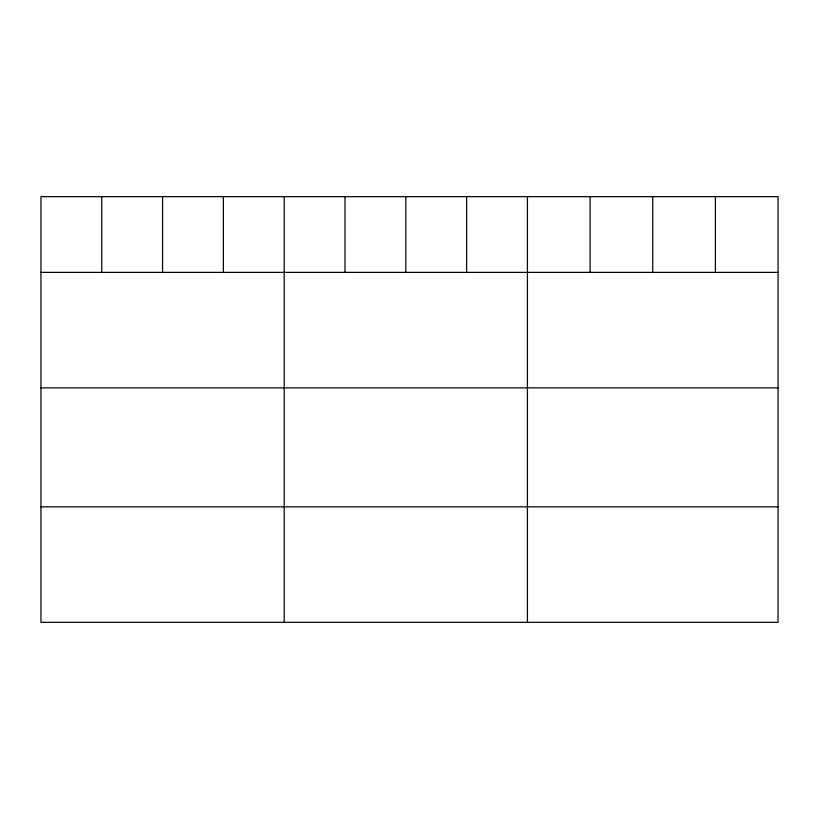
<?xml version="1.0" encoding="UTF-8"?>
<svg xmlns="http://www.w3.org/2000/svg" width="819" height="819" viewBox="0 0 819 819"><rect width="100%" height="100%" fill="white"/><g stroke="black" fill="none" stroke-linecap="round" stroke-linejoin="round"><path stroke-width="1.23" d="M778.05 272.379L778.05 622.338L40.95 622.338L40.95 196.662L778.05 196.662L778.05 272.379L40.95 272.379M40.95 387.868L778.05 387.868M40.95 506.848L778.05 506.848M715.396 196.662L715.396 272.379M652.743 196.662L652.743 272.379M590.089 196.662L590.089 272.379M527.436 196.662L527.436 622.338M466.625 196.662L466.625 272.379M405.814 196.662L405.814 272.379M345.004 196.662L345.004 272.379M284.193 196.662L284.193 622.338M223.382 196.662L223.382 272.379M162.572 196.662L162.572 272.379M101.761 196.662L101.761 272.379"/></g></svg>
